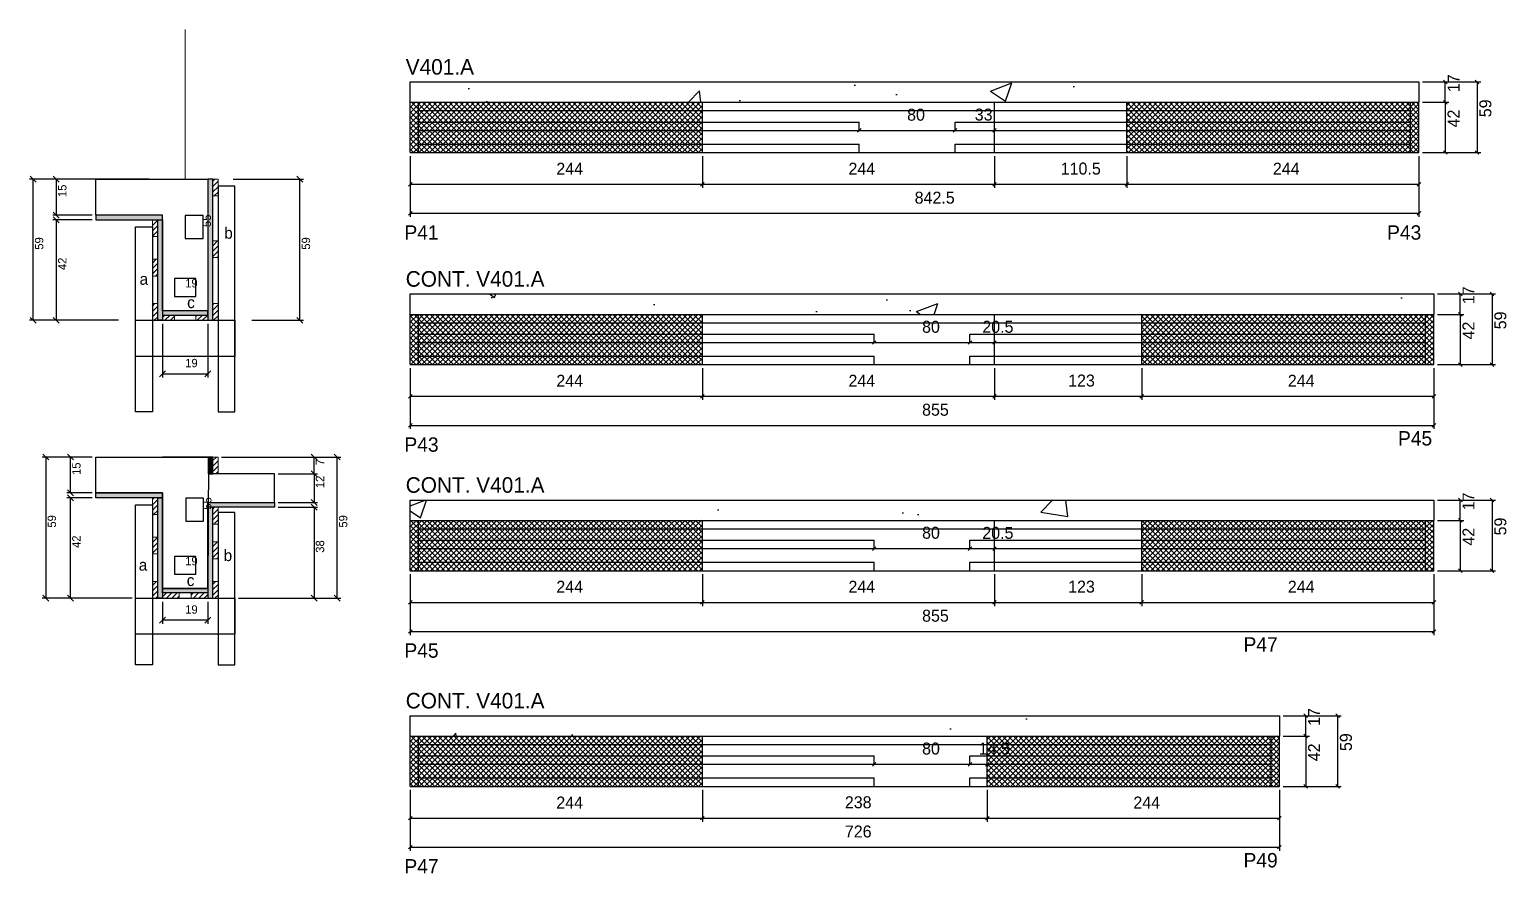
# Model space of a CAD drawing. Header units: metres. Extents: x 6379 to 9225, y 6303 to 7009.
# Drawn here: x 6379 to 7612, y 6303 to 7009 of the extents above; entities that cross this region are included whole.
import ezdxf

# ---------------------------------------------------------------- set-up
doc = ezdxf.new("R2010")
doc.units = ezdxf.units.M
for name, color, linetype in [('5', 7, 'Continuous'), ('CONCRETO', 7, 'Continuous'), ('COTA', 7, 'Continuous'), ('Cota Seção (2x)', 7, 'Continuous'), ('detalhes', 7, 'Continuous'), ('Hachura', 7, 'Continuous'), ('Madeira', 7, 'Continuous'), ('Painéis', 7, 'Continuous'), ('REAPROVEITAMENTO', 7, 'Continuous'), ('SARR_2.2x7', 7, 'Continuous'), ('SARR_3.5x7', 7, 'Continuous'), ('Texto Seção', 7, 'Continuous')]:
    doc.layers.add(name, color=color, linetype=linetype)

msp = doc.modelspace()

# ---------------------------------------------------------------- hatches: boundary and pattern name
at = {"layer": 'COTA'}
h = msp.add_hatch(dxfattribs=at)
h.set_pattern_fill('AR-CONC')
h.paths.add_polyline_path([(7539.1, 6947.8), (7539.1, 6964.8), (6696.6, 6964.8), (6696.6, 6947.8), (7539.1, 6947.8)])
h = msp.add_hatch(dxfattribs=at)
h.set_pattern_fill('AR-CONC')
h.paths.add_polyline_path([(7551.6, 6770.6), (7551.6, 6787.6), (6696.6, 6787.6), (6696.6, 6770.6), (7551.6, 6770.6)])
h = msp.add_hatch(dxfattribs=at)
h.set_pattern_fill('AR-CONC')
h.paths.add_polyline_path([(7551.6, 6598.4), (7551.6, 6615.4), (6696.6, 6615.4), (6696.6, 6598.4), (7551.6, 6598.4)])
h = msp.add_hatch(dxfattribs=at)
h.set_pattern_fill('AR-CONC')
h.paths.add_polyline_path([(7422.6, 6418.2), (7422.6, 6435.2), (6696.6, 6435.2), (6696.6, 6418.2), (7422.6, 6418.2)])
at = {"layer": 'Hachura'}
h = msp.add_hatch(color=7, dxfattribs=at)
h.dxf.hatch_style = 1
h.paths.add_polyline_path([(6531.6, 6883.6), (6527.6, 6883.6), (6527.6, 6765.6), (6531.6, 6765.6), (6531.6, 6883.6)])
h = msp.add_hatch(dxfattribs=at)
h.set_pattern_fill('ANSI31')
h.paths.add_polyline_path([(6531.6, 6869.6), (6536, 6869.6), (6536, 6883.6), (6531.6, 6883.6), (6531.6, 6869.6)])
h = msp.add_hatch(color=7, dxfattribs=at)
h.dxf.hatch_style = 1
h.paths.add_polyline_path([(6489.6, 6849.6), (6489.6, 6853.6), (6434, 6853.6), (6434, 6849.6), (6489.6, 6849.6)])
h = msp.add_hatch(dxfattribs=at)
h.set_pattern_fill('ANSI31')
h.paths.add_polyline_path([(6481.2, 6835.6), (6485.6, 6835.6), (6485.6, 6849.6), (6481.2, 6849.6), (6481.2, 6835.6)])
h = msp.add_hatch(color=7, dxfattribs=at)
h.dxf.hatch_style = 1
h.paths.add_polyline_path([(6489.6, 6853.6), (6485.6, 6853.6), (6485.6, 6765.6), (6489.6, 6765.6), (6489.6, 6853.6)])
h = msp.add_hatch(dxfattribs=at)
h.set_pattern_fill('ANSI31')
h.paths.add_polyline_path([(6531.6, 6818), (6536, 6818), (6536, 6832), (6531.6, 6832), (6531.6, 6818)])
h = msp.add_hatch(dxfattribs=at)
h.set_pattern_fill('ANSI31')
h.paths.add_polyline_path([(6481.2, 6802.6), (6485.6, 6802.6), (6485.6, 6816.6), (6481.2, 6816.6), (6481.2, 6802.6)])
h = msp.add_hatch(dxfattribs=at)
h.set_pattern_fill('ANSI31')
h.paths.add_polyline_path([(6481.2, 6765.6), (6485.6, 6765.6), (6485.6, 6779.6), (6481.2, 6779.6), (6481.2, 6765.6)])
h = msp.add_hatch(color=7, dxfattribs=at)
h.dxf.hatch_style = 1
h.paths.add_polyline_path([(6527.6, 6770), (6527.6, 6773.6), (6489.6, 6773.6), (6489.6, 6770), (6527.6, 6770)])
h = msp.add_hatch(dxfattribs=at)
h.set_pattern_fill('ANSI31')
h.paths.add_polyline_path([(6531.6, 6765.6), (6536, 6765.6), (6536, 6779.6), (6531.6, 6779.6), (6531.6, 6765.6)])
h = msp.add_hatch(dxfattribs=at)
h.set_pattern_fill('ANSI31')
h.paths.add_polyline_path([(6489.6, 6765.6), (6489.6, 6770), (6499.6, 6770), (6499.6, 6765.6), (6489.6, 6765.6)])
h = msp.add_hatch(dxfattribs=at)
h.set_pattern_fill('ANSI31')
h.paths.add_polyline_path([(6527.6, 6765.6), (6527.6, 6770), (6517.6, 6770), (6517.6, 6765.6), (6527.6, 6765.6)])
h = msp.add_hatch(color=7, dxfattribs=at)
h.dxf.hatch_style = 1
h.paths.add_polyline_path([(6531.6, 6651.4), (6528, 6651.4), (6528, 6637.4), (6531.6, 6637.4), (6531.6, 6651.4)])
h = msp.add_hatch(dxfattribs=at)
h.set_pattern_fill('ANSI31')
h.paths.add_polyline_path([(6536, 6637.4), (6531.6, 6637.4), (6531.6, 6651.4), (6536, 6651.4), (6536, 6637.4)])
h = msp.add_hatch(color=7, dxfattribs=at)
h.dxf.hatch_style = 1
h.paths.add_polyline_path([(6434, 6617.4), (6434, 6621.4), (6489.6, 6621.4), (6489.6, 6617.4), (6434, 6617.4)])
h = msp.add_hatch(dxfattribs=at)
h.set_pattern_fill('ANSI31')
h.paths.add_polyline_path([(6481.2, 6603.4), (6485.6, 6603.4), (6485.6, 6617.4), (6481.2, 6617.4), (6481.2, 6603.4)])
h = msp.add_hatch(color=7, dxfattribs=at)
h.dxf.hatch_style = 1
h.paths.add_polyline_path([(6485.6, 6621.4), (6489.6, 6621.4), (6489.6, 6533.4), (6485.6, 6533.4), (6485.6, 6621.4)])
h = msp.add_hatch(color=7, dxfattribs=at)
h.dxf.hatch_style = 1
h.paths.add_polyline_path([(6527.6, 6613.4), (6531.6, 6613.4), (6531.6, 6533.4), (6527.6, 6533.4), (6527.6, 6613.4)])
h = msp.add_hatch(color=7, dxfattribs=at)
h.dxf.hatch_style = 1
h.paths.add_polyline_path([(6527.6, 6609.4), (6527.6, 6613.4), (6583.2, 6613.4), (6583.2, 6609.4), (6527.6, 6609.4)])
h = msp.add_hatch(dxfattribs=at)
h.set_pattern_fill('ANSI31')
h.paths.add_polyline_path([(6536, 6595.4), (6531.6, 6595.4), (6531.6, 6609.4), (6536, 6609.4), (6536, 6595.4)])
h = msp.add_hatch(dxfattribs=at)
h.set_pattern_fill('ANSI31')
h.paths.add_polyline_path([(6481.2, 6570.4), (6485.6, 6570.4), (6485.6, 6584.4), (6481.2, 6584.4), (6481.2, 6570.4)])
h = msp.add_hatch(dxfattribs=at)
h.set_pattern_fill('ANSI31')
h.paths.add_polyline_path([(6536, 6566.4), (6531.6, 6566.4), (6531.6, 6580.4), (6536, 6580.4), (6536, 6566.4)])
h = msp.add_hatch(dxfattribs=at)
h.set_pattern_fill('ANSI31')
h.paths.add_polyline_path([(6481.2, 6533.4), (6485.6, 6533.4), (6485.6, 6547.4), (6481.2, 6547.4), (6481.2, 6533.4)])
h = msp.add_hatch(color=7, dxfattribs=at)
h.dxf.hatch_style = 1
h.paths.add_polyline_path([(6489.6, 6537.8), (6489.6, 6541.4), (6527.6, 6541.4), (6527.6, 6537.8), (6489.6, 6537.8)])
h = msp.add_hatch(dxfattribs=at)
h.set_pattern_fill('ANSI31')
h.paths.add_polyline_path([(6536, 6533.4), (6531.6, 6533.4), (6531.6, 6547.4), (6536, 6547.4), (6536, 6533.4)])
h = msp.add_hatch(dxfattribs=at)
h.set_pattern_fill('ANSI31')
h.paths.add_polyline_path([(6489.6, 6533.4), (6489.6, 6537.8), (6503.6, 6537.8), (6503.6, 6533.4), (6489.6, 6533.4)])
h = msp.add_hatch(dxfattribs=at)
h.set_pattern_fill('ANSI31')
h.paths.add_polyline_path([(6527.6, 6533.4), (6527.6, 6537.8), (6513.6, 6537.8), (6513.6, 6533.4), (6527.6, 6533.4)])
at = {"layer": 'REAPROVEITAMENTO'}
h = msp.add_hatch(dxfattribs=at)
h.set_pattern_fill('ANSI37')
h.paths.add_polyline_path([(6696.6, 6947.8), (6696.6, 6905.8), (6940.6, 6905.8), (6940.6, 6947.8), (6696.6, 6947.8)])
h = msp.add_hatch(dxfattribs=at)
h.set_pattern_fill('ANSI37')
h.paths.add_polyline_path([(7295.1, 6947.8), (7295.1, 6905.8), (7539.1, 6905.8), (7539.1, 6947.8), (7295.1, 6947.8)])
h = msp.add_hatch(dxfattribs=at)
h.set_pattern_fill('ANSI37')
h.paths.add_polyline_path([(6696.6, 6770.6), (6696.6, 6728.6), (6940.6, 6728.6), (6940.6, 6770.6), (6696.6, 6770.6)])
h = msp.add_hatch(dxfattribs=at)
h.set_pattern_fill('ANSI37')
h.paths.add_polyline_path([(7307.6, 6770.6), (7307.6, 6728.6), (7551.6, 6728.6), (7551.6, 6770.6), (7307.6, 6770.6)])
h = msp.add_hatch(dxfattribs=at)
h.set_pattern_fill('ANSI37')
h.paths.add_polyline_path([(6696.6, 6598.4), (6696.6, 6556.4), (6940.6, 6556.4), (6940.6, 6598.4), (6696.6, 6598.4)])
h = msp.add_hatch(dxfattribs=at)
h.set_pattern_fill('ANSI37')
h.paths.add_polyline_path([(7307.6, 6598.4), (7307.6, 6556.4), (7551.6, 6556.4), (7551.6, 6598.4), (7307.6, 6598.4)])
h = msp.add_hatch(dxfattribs=at)
h.set_pattern_fill('ANSI37')
h.paths.add_polyline_path([(6696.6, 6418.2), (6696.6, 6376.2), (6940.6, 6376.2), (6940.6, 6418.2), (6696.6, 6418.2)])
h = msp.add_hatch(dxfattribs=at)
h.set_pattern_fill('ANSI37')
h.paths.add_polyline_path([(7178.6, 6418.2), (7178.6, 6376.2), (7422.6, 6376.2), (7422.6, 6418.2), (7178.6, 6418.2)])

# ---------------------------------------------------------------- linework, layer by layer
at = {"layer": 'CONCRETO', "color": 251, "lineweight": 25}
for points in [[(6434, 6853.6), (6434, 6883.6), (6489.6, 6883.6), (6489.6, 6883.6), (6527.6, 6883.6), (6527.6, 6773.6), (6489.6, 6773.6), (6489.6, 6853.6)], [(6434, 6621.4), (6434, 6651.4), (6489.6, 6651.4), (6489.6, 6651.4), (6528, 6651.4), (6527.6, 6541.4), (6489.6, 6541.4), (6489.6, 6621.4)]]:
    msp.add_lwpolyline(points, close=True, dxfattribs=at)
msp.add_lwpolyline([(6489.6, 6617.4), (6489.6, 6541.4), (6527.6, 6541.4), (6527.6, 6613.4), (6583.2, 6613.4), (6583.2, 6637.4), (6528, 6637.4), (6528, 6651.4), (6489.6, 6651.4)], dxfattribs=at)
at = {"layer": 'COTA', "color": 241, "lineweight": 25}
for p, q in [((6696.6, 6947.8), (6696.6, 6964.8)), ((6696.6, 6964.8), (7539.1, 6964.8)), ((7539.1, 6964.8), (7539.1, 6947.8)), ((6696.6, 6770.6), (6696.6, 6787.6)), ((6696.6, 6787.6), (7551.6, 6787.6)), ((7551.6, 6787.6), (7551.6, 6770.6)), ((6696.6, 6598.4), (6696.6, 6615.4)), ((6696.6, 6615.4), (7551.6, 6615.4)), ((7551.6, 6615.4), (7551.6, 6598.4)), ((6696.6, 6418.2), (6696.6, 6435.2)), ((6696.6, 6435.2), (7422.6, 6435.2)), ((7422.6, 6435.2), (7422.6, 6418.2))]:
    msp.add_line(p, q, dxfattribs=at)
at = {"layer": 'COTA', "color": 4, "lineweight": 25}
for p, q in [((7542.1, 6964.8), (7564.1, 6964.8)), ((7561.1, 6947.8), (7561.1, 6964.8)), ((7542.1, 6947.8), (7564.1, 6947.8)), ((7542.1, 6947.8), (7564.1, 6947.8)), ((7561.1, 6947.8), (7561.1, 6905.8)), ((7071.6, 6924.3), (7151.6, 6924.3)), ((6696.6, 6902.8), (6696.6, 6876.3)), ((6696.6, 6902.8), (6696.6, 6852)), ((6940.6, 6902.8), (6940.6, 6876.3)), ((6940.6, 6902.8), (6940.6, 6876.3)), ((7184.6, 6902.8), (7184.6, 6876.3)), ((7539.1, 6902.8), (7539.1, 6852)), ((7542.1, 6905.8), (7564.1, 6905.8)), ((6478.6, 6883.6), (6378.6, 6883.6)), ((6381.6, 6765.6), (6381.6, 6883.6)), ((6431, 6883.6), (6397.9, 6883.6)), ((6400.9, 6883.6), (6400.9, 6853.6)), ((6548.6, 6883.6), (6607.4, 6883.6)), ((6604.4, 6765.6), (6604.4, 6883.6)), ((6696.6, 6879.3), (6940.6, 6879.3)), ((6940.6, 6879.3), (7184.6, 6879.3)), ((6431, 6853.6), (6397.9, 6853.6)), ((6431, 6849.6), (6397.9, 6849.6)), ((6400.9, 6849.6), (6400.9, 6765.6)), ((6696.6, 6855), (7539.1, 6855)), ((7554.6, 6787.6), (7576.6, 6787.6)), ((7573.6, 6770.6), (7573.6, 6787.6)), ((6453, 6765.6), (6378.6, 6765.6)), ((6453, 6765.6), (6397.9, 6765.6)), ((6489.6, 6762.6), (6489.6, 6717.9)), ((6527.6, 6762.6), (6527.6, 6717.9)), ((6564.2, 6765.6), (6607.4, 6765.6)), ((7554.6, 6770.6), (7576.6, 6770.6)), ((7554.6, 6770.6), (7576.6, 6770.6)), ((7573.6, 6770.6), (7573.6, 6728.6)), ((7084.1, 6747.1), (7164.1, 6747.1)), ((6696.6, 6725.6), (6696.6, 6699.1)), ((6696.6, 6725.6), (6696.6, 6674.8)), ((6940.6, 6725.6), (6940.6, 6699.1)), ((6940.6, 6725.6), (6940.6, 6699.1)), ((7184.6, 6725.6), (7184.6, 6699.1)), ((7551.6, 6725.6), (7551.6, 6674.8)), ((7554.6, 6728.6), (7576.6, 6728.6)), ((6489.6, 6720.9), (6527.6, 6720.9)), ((6696.6, 6702.1), (6940.6, 6702.1)), ((6940.6, 6702.1), (7184.6, 6702.1)), ((6696.6, 6677.8), (7551.6, 6677.8)), ((6431, 6651.4), (6389.2, 6651.4)), ((6392.2, 6651.4), (6392.2, 6533.4)), ((6431, 6651.4), (6409.7, 6651.4)), ((6412.7, 6621.4), (6412.7, 6651.4)), ((6539, 6651.4), (6638.5, 6651.4)), ((6586.2, 6651.4), (6619.2, 6651.4)), ((6616.2, 6637.4), (6616.2, 6651.4)), ((6635.5, 6533.4), (6635.5, 6651.4)), ((6586.2, 6637.4), (6619.2, 6637.4)), ((6586.2, 6637.4), (6619.2, 6637.4)), ((6616.2, 6637.4), (6616.2, 6613.4)), ((6431, 6621.4), (6409.7, 6621.4)), ((6431, 6617.4), (6409.7, 6617.4)), ((6412.7, 6533.4), (6412.7, 6617.4)), ((6586.2, 6613.4), (6619.2, 6613.4)), ((7554.6, 6615.4), (7576.6, 6615.4)), ((7573.6, 6598.4), (7573.6, 6615.4)), ((6586.2, 6609.4), (6619.2, 6609.4)), ((6616.2, 6609.4), (6616.2, 6533.4)), ((7554.6, 6598.4), (7576.6, 6598.4)), ((7554.6, 6598.4), (7576.6, 6598.4)), ((7573.6, 6598.4), (7573.6, 6556.4)), ((7084.1, 6574.9), (7164.1, 6574.9)), ((6696.6, 6553.4), (6696.6, 6526.9)), ((6696.6, 6553.4), (6696.6, 6502.6)), ((6940.6, 6553.4), (6940.6, 6526.9)), ((6940.6, 6553.4), (6940.6, 6526.9)), ((7184.6, 6553.4), (7184.6, 6526.9)), ((7551.6, 6553.4), (7551.6, 6502.6)), ((7554.6, 6556.4), (7576.6, 6556.4)), ((6428.3, 6533.4), (6389.2, 6533.4)), ((6464.2, 6533.4), (6409.7, 6533.4)), ((6489.6, 6530.4), (6489.6, 6512)), ((6527.6, 6530.4), (6527.6, 6512)), ((6553, 6533.4), (6638.5, 6533.4)), ((6553, 6533.4), (6619.2, 6533.4)), ((6696.6, 6529.9), (6940.6, 6529.9)), ((6940.6, 6529.9), (7184.6, 6529.9)), ((6527.6, 6515), (6489.6, 6515)), ((6696.6, 6505.6), (7551.6, 6505.6)), ((7425.6, 6435.2), (7447.6, 6435.2)), ((7444.6, 6418.2), (7444.6, 6435.2)), ((7425.6, 6418.2), (7447.6, 6418.2)), ((7425.6, 6418.2), (7447.6, 6418.2)), ((7444.6, 6418.2), (7444.6, 6376.2)), ((7084.1, 6394.7), (7164.1, 6394.7)), ((6696.6, 6373.2), (6696.6, 6346.6)), ((6696.6, 6373.2), (6696.6, 6322.4)), ((6940.6, 6373.2), (6940.6, 6346.6)), ((6940.6, 6373.2), (6940.6, 6346.6)), ((7178.6, 6373.2), (7178.6, 6346.6)), ((7422.6, 6373.2), (7422.6, 6322.4)), ((7425.6, 6376.2), (7447.6, 6376.2)), ((6696.6, 6349.6), (6940.6, 6349.6)), ((6940.6, 6349.6), (7178.6, 6349.6)), ((6696.6, 6325.4), (7422.6, 6325.4))]:
    msp.add_line(p, q, dxfattribs=at)
at = {"layer": 'COTA', "color": 0, "lineweight": 25}
for p, q in [((7562.6, 6963.3), (7559.6, 6966.3)), ((7562.6, 6946.3), (7559.6, 6949.3)), ((7559.6, 6949.3), (7562.6, 6946.3)), ((7073.1, 6925.8), (7070.1, 6922.8)), ((7150.1, 6922.8), (7153.1, 6925.8)), ((7559.6, 6907.3), (7562.6, 6904.3)), ((6698.1, 6880.8), (6695.1, 6877.8)), ((6939.1, 6877.8), (6942.1, 6880.8)), ((6942.1, 6880.8), (6939.1, 6877.8)), ((7183.1, 6877.8), (7186.1, 6880.8)), ((6698.1, 6856.5), (6695.1, 6853.5)), ((7537.6, 6853.5), (7540.6, 6856.5)), ((7575.1, 6786.1), (7572.1, 6789.1)), ((7575.1, 6769.1), (7572.1, 6772.1)), ((7572.1, 6772.1), (7575.1, 6769.1)), ((7085.6, 6748.6), (7082.6, 6745.6)), ((7162.6, 6745.6), (7165.6, 6748.6)), ((7572.1, 6730.1), (7575.1, 6727.1)), ((6698.1, 6703.6), (6695.1, 6700.6)), ((6939.1, 6700.6), (6942.1, 6703.6)), ((6942.1, 6703.6), (6939.1, 6700.6)), ((7183.1, 6700.6), (7186.1, 6703.6)), ((6698.1, 6679.3), (6695.1, 6676.3)), ((7550.1, 6676.3), (7553.1, 6679.3)), ((7575.1, 6613.9), (7572.1, 6616.9)), ((7575.1, 6596.9), (7572.1, 6599.9)), ((7572.1, 6599.9), (7575.1, 6596.9)), ((7085.6, 6576.4), (7082.6, 6573.4)), ((7162.6, 6573.4), (7165.6, 6576.4)), ((7572.1, 6557.9), (7575.1, 6554.9)), ((6698.1, 6531.4), (6695.1, 6528.4)), ((6939.1, 6528.4), (6942.1, 6531.4)), ((6942.1, 6531.4), (6939.1, 6528.4)), ((7183.1, 6528.4), (7186.1, 6531.4)), ((6698.1, 6507.1), (6695.1, 6504.1)), ((7550.1, 6504.1), (7553.1, 6507.1)), ((7446.1, 6433.7), (7443.1, 6436.7)), ((7446.1, 6416.7), (7443.1, 6419.7)), ((7443.1, 6419.7), (7446.1, 6416.7)), ((7085.6, 6396.2), (7082.6, 6393.2)), ((7162.6, 6393.2), (7165.6, 6396.2)), ((7443.1, 6377.7), (7446.1, 6374.7)), ((6698.1, 6351.1), (6695.1, 6348.1)), ((6939.1, 6348.1), (6942.1, 6351.1)), ((6942.1, 6351.1), (6939.1, 6348.1)), ((7177.1, 6348.1), (7180.1, 6351.1)), ((6698.1, 6326.9), (6695.1, 6323.9)), ((7421.1, 6323.9), (7424.1, 6326.9))]:
    msp.add_line(p, q, dxfattribs=at)
for points in [[(6384.1, 6881.1), (6379.1, 6886.1)], [(6403.4, 6881.1), (6398.4, 6886.1)], [(6606.9, 6881.1), (6601.9, 6886.1)], [(6398.4, 6856.1), (6403.4, 6851.1)], [(6403.4, 6847.1), (6398.4, 6852.1)], [(6379.1, 6768.1), (6384.1, 6763.1)], [(6398.4, 6768.1), (6403.4, 6763.1)], [(6601.9, 6768.1), (6606.9, 6763.1)], [(6492.1, 6723.4), (6487.1, 6718.4)], [(6525.1, 6718.4), (6530.1, 6723.4)], [(6394.7, 6648.9), (6389.7, 6653.9)], [(6415.2, 6648.9), (6410.2, 6653.9)], [(6618.7, 6648.9), (6613.7, 6653.9)], [(6638, 6648.9), (6633, 6653.9)], [(6618.7, 6634.9), (6613.7, 6639.9)], [(6613.7, 6639.9), (6618.7, 6634.9)], [(6410.2, 6623.9), (6415.2, 6618.9)], [(6415.2, 6614.9), (6410.2, 6619.9)], [(6613.7, 6615.9), (6618.7, 6610.9)], [(6618.7, 6606.9), (6613.7, 6611.9)], [(6389.7, 6535.9), (6394.7, 6530.9)], [(6410.2, 6535.9), (6415.2, 6530.9)], [(6613.7, 6535.9), (6618.7, 6530.9)], [(6633, 6535.9), (6638, 6530.9)], [(6492.1, 6517.5), (6487.1, 6512.5)], [(6525.1, 6512.5), (6530.1, 6517.5)]]:
    msp.add_lwpolyline(points, dxfattribs=at)
at = {"layer": 'Cota Seção (2x)', "color": 180, "lineweight": 25}
for p, q in [((6523.6, 6853.2), (6508.6, 6853.2)), ((6508.6, 6853.2), (6508.6, 6833.9)), ((6523.6, 6833.9), (6523.6, 6853.2)), ((6508.6, 6833.9), (6523.6, 6833.9)), ((6517.6, 6800.6), (6499.6, 6800.6)), ((6499.6, 6800.6), (6499.6, 6785.6)), ((6517.6, 6785.6), (6517.6, 6800.6)), ((6499.6, 6785.6), (6517.6, 6785.6)), ((6524, 6617.1), (6509, 6617.1)), ((6509, 6617.1), (6509, 6597.7)), ((6524, 6597.7), (6524, 6617.1)), ((6509, 6597.7), (6524, 6597.7)), ((6517.6, 6568.4), (6499.6, 6568.4)), ((6499.6, 6568.4), (6499.6, 6553.4)), ((6517.6, 6553.4), (6517.6, 6568.4)), ((6499.6, 6553.4), (6517.6, 6553.4))]:
    msp.add_line(p, q, dxfattribs=at)
at = {"layer": 'Madeira', "color": 126, "lineweight": 18}
for points in [[(6531.6, 6869.6), (6536, 6869.6), (6536, 6883.6), (6531.6, 6883.6)], [(6481.2, 6835.6), (6485.6, 6835.6), (6485.6, 6849.6), (6481.2, 6849.6)], [(6531.6, 6818), (6536, 6818), (6536, 6832), (6531.6, 6832)], [(6481.2, 6802.6), (6485.6, 6802.6), (6485.6, 6816.6), (6481.2, 6816.6)], [(6481.2, 6765.6), (6485.6, 6765.6), (6485.6, 6779.6), (6481.2, 6779.6)], [(6531.6, 6765.6), (6536, 6765.6), (6536, 6779.6), (6531.6, 6779.6)], [(6489.6, 6765.6), (6489.6, 6770), (6499.6, 6770), (6499.6, 6765.6)], [(6527.6, 6765.6), (6527.6, 6770), (6517.6, 6770), (6517.6, 6765.6)], [(6536, 6637.4), (6531.6, 6637.4), (6531.6, 6651.4), (6536, 6651.4)], [(6481.2, 6603.4), (6485.6, 6603.4), (6485.6, 6617.4), (6481.2, 6617.4)], [(6536, 6595.4), (6531.6, 6595.4), (6531.6, 6609.4), (6536, 6609.4)], [(6481.2, 6570.4), (6485.6, 6570.4), (6485.6, 6584.4), (6481.2, 6584.4)], [(6536, 6566.4), (6531.6, 6566.4), (6531.6, 6580.4), (6536, 6580.4)], [(6481.2, 6533.4), (6485.6, 6533.4), (6485.6, 6547.4), (6481.2, 6547.4)], [(6536, 6533.4), (6531.6, 6533.4), (6531.6, 6547.4), (6536, 6547.4)], [(6489.6, 6533.4), (6489.6, 6537.8), (6503.6, 6537.8), (6503.6, 6533.4)], [(6527.6, 6533.4), (6527.6, 6537.8), (6513.6, 6537.8), (6513.6, 6533.4)]]:
    msp.add_lwpolyline(points, close=True, dxfattribs=at)
at = {"layer": 'Painéis', "color": 4, "lineweight": 25}
for p, q in [((7542.1, 6964.8), (7590.7, 6964.8)), ((7587.7, 6964.8), (7587.7, 6905.8)), ((7151.6, 6924.3), (7184.6, 6924.3)), ((7184.6, 6926), (7184.6, 6927.3)), ((7184.6, 6902.8), (7184.6, 6876.3)), ((7295.1, 6902.8), (7295.1, 6876.3)), ((7295.1, 6902.8), (7295.1, 6876.3)), ((7539.1, 6902.8), (7539.1, 6876.3)), ((7542.1, 6905.8), (7590.7, 6905.8)), ((7184.6, 6879.3), (7295.1, 6879.3)), ((7295.1, 6879.3), (7539.1, 6879.3)), ((7554.6, 6787.6), (7603.2, 6787.6)), ((7600.2, 6787.6), (7600.2, 6728.6)), ((7184.6, 6748.8), (7184.6, 6750.1)), ((7164.1, 6747.1), (7184.6, 6747.1)), ((7184.6, 6725.6), (7184.6, 6699.1)), ((7307.6, 6725.6), (7307.6, 6699.1)), ((7307.6, 6725.6), (7307.6, 6699.1)), ((7551.6, 6725.6), (7551.6, 6699.1)), ((7554.6, 6728.6), (7603.2, 6728.6)), ((7184.6, 6702.1), (7307.6, 6702.1)), ((7307.6, 6702.1), (7551.6, 6702.1)), ((7554.6, 6615.4), (7603.2, 6615.4)), ((7600.2, 6615.4), (7600.2, 6556.4)), ((7184.6, 6576.7), (7184.6, 6577.9)), ((7164.1, 6574.9), (7184.6, 6574.9)), ((7184.6, 6553.4), (7184.6, 6526.9)), ((7307.6, 6553.4), (7307.6, 6526.9)), ((7307.6, 6553.4), (7307.6, 6526.9)), ((7551.6, 6553.4), (7551.6, 6526.9)), ((7554.6, 6556.4), (7603.2, 6556.4)), ((7184.6, 6529.9), (7307.6, 6529.9)), ((7307.6, 6529.9), (7551.6, 6529.9)), ((7425.6, 6435.2), (7474.2, 6435.2)), ((7471.2, 6435.2), (7471.2, 6376.2)), ((7164.1, 6394.7), (7178.6, 6394.7)), ((7178.6, 6396.4), (7178.6, 6397.7)), ((7178.6, 6373.2), (7178.6, 6346.6)), ((7422.6, 6373.2), (7422.6, 6346.6)), ((7425.6, 6376.2), (7474.2, 6376.2)), ((7178.6, 6349.6), (7422.6, 6349.6))]:
    msp.add_line(p, q, dxfattribs=at)
at = {"layer": 'Painéis', "color": 0, "lineweight": 25}
for p, q in [((7589.2, 6963.3), (7586.2, 6966.3)), ((7153.1, 6925.8), (7150.1, 6922.8)), ((7183.1, 6922.8), (7186.1, 6925.8)), ((7586.2, 6907.3), (7589.2, 6904.3)), ((7186.1, 6880.8), (7183.1, 6877.8)), ((7293.6, 6877.8), (7296.6, 6880.8)), ((7296.6, 6880.8), (7293.6, 6877.8)), ((7537.6, 6877.8), (7540.6, 6880.8)), ((7601.7, 6786.1), (7598.7, 6789.1)), ((7165.6, 6748.6), (7162.6, 6745.6)), ((7183.1, 6745.6), (7186.1, 6748.6)), ((7598.7, 6730.1), (7601.7, 6727.1)), ((7186.1, 6703.6), (7183.1, 6700.6)), ((7306.1, 6700.6), (7309.1, 6703.6)), ((7309.1, 6703.6), (7306.1, 6700.6)), ((7550.1, 6700.6), (7553.1, 6703.6)), ((7601.7, 6613.9), (7598.7, 6616.9)), ((7165.6, 6576.4), (7162.6, 6573.4)), ((7183.1, 6573.4), (7186.1, 6576.4)), ((7598.7, 6557.9), (7601.7, 6554.9)), ((7186.1, 6531.4), (7183.1, 6528.4)), ((7306.1, 6528.4), (7309.1, 6531.4)), ((7309.1, 6531.4), (7306.1, 6528.4)), ((7550.1, 6528.4), (7553.1, 6531.4)), ((7472.7, 6433.7), (7469.7, 6436.7)), ((7165.6, 6396.2), (7162.6, 6393.2)), ((7177.1, 6393.2), (7180.1, 6396.2)), ((7469.7, 6377.7), (7472.7, 6374.7)), ((7180.1, 6351.1), (7177.1, 6348.1)), ((7421.1, 6348.1), (7424.1, 6351.1))]:
    msp.add_line(p, q, dxfattribs=at)
at = {"layer": 'Painéis', "color": 200, "lineweight": 25}
for p, q in [((6696.6, 6947.8), (7539.1, 6947.8)), ((6696.6, 6905.8), (6696.6, 6947.8)), ((6940.6, 6905.8), (6940.6, 6947.8)), ((7184.6, 6905.8), (7184.6, 6947.8)), ((7295.1, 6905.8), (7295.1, 6947.8)), ((7539.1, 6905.8), (7539.1, 6947.8)), ((6696.6, 6905.8), (7539.1, 6905.8)), ((6696.6, 6770.6), (7551.6, 6770.6)), ((6696.6, 6728.6), (6696.6, 6770.6)), ((6940.6, 6728.6), (6940.6, 6770.6)), ((7184.6, 6728.6), (7184.6, 6770.6)), ((7307.6, 6728.6), (7307.6, 6770.6)), ((7551.6, 6728.6), (7551.6, 6770.6)), ((6696.6, 6728.6), (7551.6, 6728.6)), ((6696.6, 6598.4), (7551.6, 6598.4)), ((6696.6, 6556.4), (6696.6, 6598.4)), ((6940.6, 6556.4), (6940.6, 6598.4)), ((7184.6, 6556.4), (7184.6, 6598.4)), ((7307.6, 6556.4), (7307.6, 6598.4)), ((7551.6, 6556.4), (7551.6, 6598.4)), ((6696.6, 6556.4), (7551.6, 6556.4)), ((6696.6, 6418.2), (7422.6, 6418.2)), ((6696.6, 6376.2), (6696.6, 6418.2)), ((6940.6, 6376.2), (6940.6, 6418.2)), ((7178.6, 6376.2), (7178.6, 6418.2)), ((7178.6, 6376.2), (7178.6, 6418.2)), ((7422.6, 6376.2), (7422.6, 6418.2)), ((6696.6, 6376.2), (7422.6, 6376.2))]:
    msp.add_line(p, q, dxfattribs=at)
for points in [[(6531.6, 6883.6), (6527.6, 6883.6), (6527.6, 6765.6), (6531.6, 6765.6)], [(6489.6, 6849.6), (6489.6, 6853.6), (6434, 6853.6), (6434, 6849.6)], [(6485.6, 6849.6), (6489.6, 6849.6), (6489.6, 6765.6), (6485.6, 6765.6)], [(6527.6, 6770), (6527.6, 6773.6), (6489.6, 6773.6), (6489.6, 6770)], [(6531.6, 6651.4), (6528, 6651.4), (6528, 6637.4), (6531.6, 6637.4)], [(6434, 6617.4), (6434, 6621.4), (6489.6, 6621.4), (6489.6, 6617.4)], [(6485.6, 6617.4), (6489.6, 6617.4), (6489.6, 6533.4), (6485.6, 6533.4)], [(6527.6, 6609.4), (6527.6, 6613.4), (6583.2, 6613.4), (6583.2, 6609.4)], [(6531.6, 6609.4), (6527.6, 6609.4), (6527.6, 6533.4), (6531.6, 6533.4)], [(6489.6, 6537.8), (6489.6, 6541.4), (6527.6, 6541.4), (6527.6, 6537.8)]]:
    msp.add_lwpolyline(points, close=True, dxfattribs=at)
at = {"layer": 'SARR_2.2x7', "color": 40, "lineweight": 25}
for p, q in [((6703.6, 6905.8), (6703.6, 6947.8)), ((7532.1, 6905.8), (7532.1, 6947.8)), ((6703.6, 6940.8), (6940.6, 6940.8)), ((6940.6, 6940.8), (7184.6, 6940.8)), ((7184.6, 6940.8), (7295.1, 6940.8)), ((7295.1, 6940.8), (7532.1, 6940.8)), ((6703.6, 6931.3), (6940.6, 6931.3)), ((6703.6, 6924.3), (6940.6, 6924.3)), ((6940.6, 6931.3), (7071.6, 6931.3)), ((6940.6, 6924.3), (7071.6, 6924.3)), ((7071.6, 6924.3), (7071.6, 6931.3)), ((7151.6, 6924.3), (7151.6, 6931.3)), ((7151.6, 6931.3), (7184.6, 6931.3)), ((7151.6, 6924.3), (7184.6, 6924.3)), ((7184.6, 6931.3), (7295.1, 6931.3)), ((7184.6, 6924.3), (7295.1, 6924.3)), ((7295.1, 6931.3), (7532.1, 6931.3)), ((7295.1, 6924.3), (7532.1, 6924.3)), ((6703.6, 6912.8), (6940.6, 6912.8)), ((6940.6, 6912.8), (7071.6, 6912.8)), ((7071.6, 6905.8), (7071.6, 6912.8)), ((7151.6, 6905.8), (7151.6, 6912.8)), ((7151.6, 6912.8), (7184.6, 6912.8)), ((7184.6, 6912.8), (7295.1, 6912.8)), ((7295.1, 6912.8), (7532.1, 6912.8)), ((6703.6, 6728.6), (6703.6, 6770.6)), ((6703.6, 6763.6), (6940.6, 6763.6)), ((6940.6, 6763.6), (7184.6, 6763.6)), ((7184.6, 6763.6), (7307.6, 6763.6)), ((7307.6, 6763.6), (7544.6, 6763.6)), ((7544.6, 6728.6), (7544.6, 6770.6)), ((6703.6, 6754.1), (6940.6, 6754.1)), ((6940.6, 6754.1), (7084.1, 6754.1)), ((7084.1, 6747.1), (7084.1, 6754.1)), ((7164.1, 6747.1), (7164.1, 6754.1)), ((7164.1, 6754.1), (7184.6, 6754.1)), ((7184.6, 6754.1), (7307.6, 6754.1)), ((7307.6, 6754.1), (7544.6, 6754.1)), ((6703.6, 6747.1), (6940.6, 6747.1)), ((6940.6, 6747.1), (7084.1, 6747.1)), ((7164.1, 6747.1), (7184.6, 6747.1)), ((7184.6, 6747.1), (7307.6, 6747.1)), ((7307.6, 6747.1), (7544.6, 6747.1)), ((6703.6, 6735.6), (6940.6, 6735.6)), ((6940.6, 6735.6), (7084.1, 6735.6)), ((7084.1, 6728.6), (7084.1, 6735.6)), ((7164.1, 6728.6), (7164.1, 6735.6)), ((7164.1, 6735.6), (7184.6, 6735.6)), ((7184.6, 6735.6), (7307.6, 6735.6)), ((7307.6, 6735.6), (7544.6, 6735.6)), ((6703.6, 6556.4), (6703.6, 6598.4)), ((6703.6, 6591.4), (6940.6, 6591.4)), ((6940.6, 6591.4), (7184.6, 6591.4)), ((7184.6, 6591.4), (7307.6, 6591.4)), ((7307.6, 6591.4), (7544.6, 6591.4)), ((7544.6, 6556.4), (7544.6, 6598.4)), ((6703.6, 6581.9), (6940.6, 6581.9)), ((6940.6, 6581.9), (7084.1, 6581.9)), ((7084.1, 6574.9), (7084.1, 6581.9)), ((7164.1, 6574.9), (7164.1, 6581.9)), ((7164.1, 6581.9), (7184.6, 6581.9)), ((7184.6, 6581.9), (7307.6, 6581.9)), ((7307.6, 6581.9), (7544.6, 6581.9)), ((6703.6, 6574.9), (6940.6, 6574.9)), ((6703.6, 6563.4), (6940.6, 6563.4)), ((6940.6, 6574.9), (7084.1, 6574.9)), ((6940.6, 6563.4), (7084.1, 6563.4)), ((7084.1, 6556.4), (7084.1, 6563.4)), ((7164.1, 6574.9), (7184.6, 6574.9)), ((7164.1, 6556.4), (7164.1, 6563.4)), ((7164.1, 6563.4), (7184.6, 6563.4)), ((7184.6, 6574.9), (7307.6, 6574.9)), ((7184.6, 6563.4), (7307.6, 6563.4)), ((7307.6, 6574.9), (7544.6, 6574.9)), ((7307.6, 6563.4), (7544.6, 6563.4)), ((6703.6, 6376.2), (6703.6, 6418.2)), ((7415.6, 6376.2), (7415.6, 6418.2)), ((6703.6, 6411.2), (6940.6, 6411.2)), ((6940.6, 6411.2), (7178.6, 6411.2)), ((7178.6, 6411.2), (7415.6, 6411.2)), ((6703.6, 6401.7), (6940.6, 6401.7)), ((6703.6, 6394.7), (6940.6, 6394.7)), ((6940.6, 6401.7), (7084.1, 6401.7)), ((6940.6, 6394.7), (7084.1, 6394.7)), ((7084.1, 6394.7), (7084.1, 6401.7)), ((7164.1, 6394.7), (7164.1, 6401.7)), ((7164.1, 6401.7), (7178.6, 6401.7)), ((7164.1, 6394.7), (7178.6, 6394.7)), ((7178.6, 6401.7), (7415.6, 6401.7)), ((7178.6, 6394.7), (7415.6, 6394.7)), ((6703.6, 6383.2), (6940.6, 6383.2)), ((6940.6, 6383.2), (7084.1, 6383.2)), ((7084.1, 6376.2), (7084.1, 6383.2)), ((7164.1, 6376.2), (7164.1, 6383.2)), ((7164.1, 6383.2), (7178.6, 6383.2)), ((7178.6, 6383.2), (7415.6, 6383.2))]:
    msp.add_line(p, q, dxfattribs=at)
at = {"layer": 'SARR_3.5x7', "color": 81, "lineweight": 25}
for points in [[(6550, 6877.6), (6536, 6877.6), (6536, 6689.1), (6550, 6689.1)], [(6467.2, 6843.6), (6481.2, 6843.6), (6481.2, 6689.1), (6467.2, 6689.1)], [(6467.2, 6765.6), (6550, 6765.6), (6550, 6735.5), (6467.2, 6735.5)], [(6467.2, 6611.4), (6481.2, 6611.4), (6481.2, 6477.8), (6467.2, 6477.8)], [(6550, 6605), (6536, 6605), (6536, 6477.8), (6550, 6477.8)], [(6467.2, 6533.4), (6550, 6533.4), (6550, 6503.3), (6467.2, 6503.3)]]:
    msp.add_lwpolyline(points, close=True, dxfattribs=at)
at = {"layer": 'Texto Seção', "color": 252, "lineweight": 15}
msp.add_line((6508.6, 6883.6), (6508.6, 7008.6), dxfattribs=at)

# ---------------------------------------------------------------- texts
at = {"layer": '5', "color": 5, "lineweight": 25}
for s, p in [('P41', (6691.7, 6833)), ('P43', (7512.5, 6833)), ('P43', (6691.7, 6655.8)), ('P45', (7521.6, 6661)), ('P45', (6691.7, 6483.7)), ('P47', (7392.6, 6488.8)), ('P49', (7392.6, 6308.5)), ('P47', (6691.7, 6303.4))]:
    msp.add_text(s, height=12, rotation=0, dxfattribs=at).set_placement(p)
at = {"layer": 'COTA', "color": 240, "lineweight": 25}
for s, p in [('17', (7573, 6956.3)), ('42', (7573, 6926.8)), ('17', (7585.5, 6779.1)), ('42', (7585.5, 6749.6)), ('17', (7585.5, 6606.9)), ('42', (7585.5, 6577.4)), ('17', (7456.5, 6426.7)), ('42', (7456.5, 6397.2))]:
    msp.add_text(s, height=10, rotation=90, dxfattribs=at).set_placement(p)
for s, p in [('80', (7111.6, 6932.4)), ('244', (6818.6, 6887.3)), ('244', (7062.6, 6887.3)), ('842.5', (7117.9, 6863.1)), ('80', (7124.1, 6755.2)), ('244', (6818.6, 6710.1)), ('244', (7062.6, 6710.1)), ('855', (7124.1, 6685.9)), ('80', (7124.1, 6583.1)), ('244', (6818.6, 6538)), ('244', (7062.6, 6538)), ('855', (7124.1, 6513.8)), ('80', (7124.1, 6402.8)), ('244', (6818.6, 6357.7)), ('238', (7059.6, 6357.9)), ('726', (7059.6, 6333.5))]:
    msp.add_text(s, height=10, dxfattribs=at).set_placement(p)
at = {"layer": 'COTA', "color": 1, "lineweight": 25}
for s, p in [('15', (6409.4, 6868.6)), ('59', (6390.1, 6824.6)), ('59', (6612.9, 6824.6)), ('42', (6409.4, 6807.6)), ('15', (6421.2, 6636.4)), ('7', (6624.7, 6644.4)), ('12', (6624.7, 6625.4)), ('59', (6400.7, 6592.4)), ('59', (6644, 6592.4)), ('42', (6421.2, 6575.4)), ('38', (6624.7, 6571.4))]:
    msp.add_text(s, height=7, rotation=90, dxfattribs=at).set_placement(p)
for p in [(6508.6, 6726.4), (6508.6, 6520.5)]:
    msp.add_text('19', height=7, dxfattribs=at).set_placement(p)
at = {"layer": 'Cota Seção (2x)', "color": 1, "lineweight": 25}
for p in [(6530.1, 6843.6), (6530.5, 6607.4)]:
    msp.add_text('55', height=7, rotation=90, dxfattribs=at).set_placement(p)
for p in [(6508.6, 6793.1), (6508.6, 6560.9)]:
    msp.add_text('19', height=7, dxfattribs=at).set_placement(p)
at = {"layer": 'detalhes', "color": 4, "lineweight": 25}
for s, p in [('b', (6541.2, 6833.8)), ('a', (6470.5, 6795.3)), ('c', (6510.2, 6775.8)), ('a', (6469.8, 6556.4)), ('b', (6540.7, 6564.4)), ('c', (6509.9, 6543.6))]:
    msp.add_text(s, height=9.6, dxfattribs=at).set_placement(p)
at = {"layer": 'Painéis', "color": 240, "lineweight": 25}
for p in [(7599.6, 6935.3), (7612.1, 6758.1), (7612.1, 6585.9), (7483.1, 6405.7)]:
    msp.add_text('59', height=10, rotation=90, dxfattribs=at).set_placement(p)
for s, p in [('33', (7168.1, 6932.5)), ('110.5', (7239.9, 6887.4)), ('244', (7417.1, 6887.3)), ('20.5', (7174.4, 6755.2)), ('123', (7246.1, 6710.3)), ('244', (7429.6, 6710.1)), ('20.5', (7174.4, 6583)), ('123', (7246.1, 6538.1)), ('244', (7429.6, 6538)), ('14.5', (7171.4, 6402.8)), ('244', (7300.6, 6357.7))]:
    msp.add_text(s, height=10, dxfattribs=at).set_placement(p)
at = {"layer": 'Texto Seção', "color": 7, "lineweight": 15}
for s, p in [('V401.A', (6692.8, 6970.9)), ('CONT. V401.A', (6692.8, 6793.7)), ('CONT. V401.A', (6692.8, 6621.5)), ('CONT. V401.A', (6692.8, 6441.3))]:
    msp.add_text(s, height=13, dxfattribs=at).set_placement(p)

doc.saveas('drawing.dxf')
